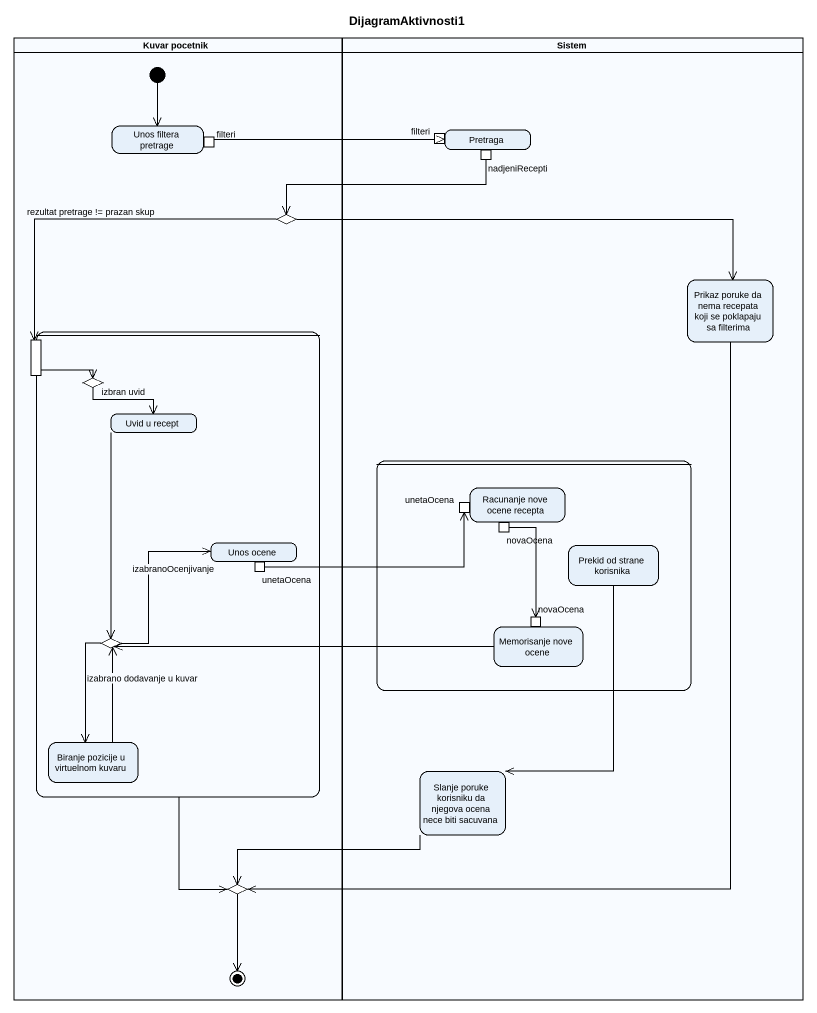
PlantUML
@startuml
title DijagramAktivnosti1
hide empty description
state "Kuvar pocetnik" as Kuvar_pocetnik <<partition>> {
  state "Unos filtera pretrage" as Unos_filtera_pretrage {
    state filteri <<outputPin>>
  }
  state choice1 <<choice>>
  state " " as state1 {
    state pin1 <<inputPin>>
    state choice2 <<choice>>
    state "Uvid u recept" as Uvid_u_recept
    state "Unos ocene" as Unos_ocene {
      state "unetaOcena" as unetaOcena_2 <<outputPin>>
    }
    state choice3 <<choice>>
    state "Biranje pozicije u virtuelnom kuvaru" as Biranje_pozicije_u
  }
  state choice4 <<choice>>
  [*] --> Unos_filtera_pretrage
  choice4 --> [*]
}
state Sistem <<partition>> {
  state Pretraga {
    state "filteri" as filteri_2 <<inputPin>>
    state nadjeniRecepti <<outputPin>>
  }
  state "Prikaz poruke da nema recepata koji se poklapaju sa filterima" as Prikaz_poruke_da_nema
  state " " as state2 {
    state "Racunanje nove ocene recepta" as Racunanje_nove_ocene_recepta {
      state unetaOcena <<inputPin>>
      state novaOcena <<outputPin>>
    }
    state "Prekid od strane korisnika" as Prekid_od_strane_korisnika
    state "Memorisanje nove ocene" as Memorisanje_nove_ocene {
      state "novaOcena" as novaOcena_2 <<inputPin>>
    }
  }
  state "Slanje poruke korisniku da njegova ocena nece biti sacuvana" as Slanje_poruke_korisniku_da
}
Unos_filtera_pretrage -right-> Pretraga
nadjeniRecepti -left-> choice1
choice1 -right-> Prikaz_poruke_da_nema
choice1 -left-> pin1 : rezultat pretrage != prazan skup
Prikaz_poruke_da_nema --> choice4
pin1 -right-> choice2
state1 --> choice4
choice2 --> Uvid_u_recept : izbran uvid
Uvid_u_recept --> choice3
novaOcena --> novaOcena_2
Prekid_od_strane_korisnika --> Slanje_poruke_korisniku_da
unetaOcena_2 -right-> unetaOcena
choice3 -up-> Unos_ocene : izabranoOcenjivanje
choice3 --> Biranje_pozicije_u : izabrano dodavanje u kuvar
Memorisanje_nove_ocene -left-> choice3
Biranje_pozicije_u -up-> choice3
Slanje_poruke_korisniku_da -left-> choice4
@enduml
